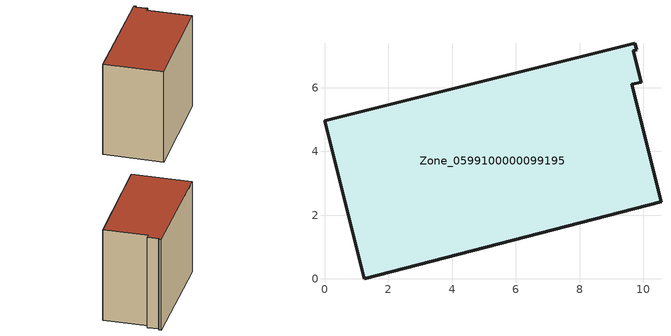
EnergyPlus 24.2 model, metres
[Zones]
Zone_0599100000099195
 floor ground (C_G): 9.68,7.15 9.93,6.17 9.63,6.1 10.55,2.43 1.24,0 0,4.97 9.73,7.4 9.79,7.19 z0
 wall outside (C_F): 9.93,6.17 9.68,7.15 9.79,7.19 9.73,7.4 0,4.97 1.24,0 10.55,2.43 9.63,6.1 9.93,6.17 z0:8.41
 roof outside (C_R): 0,4.97 1.24,0 10.55,2.43 9.63,6.1 9.93,6.17 9.68,7.15 9.79,7.19 9.73,7.4 z8.41
[BUILDING]
Pand.0599100000099195: North Axis=0; Terrain=City; Loads Convergence Tolerance Value=0.04; Temperature Convergence Tolerance Value=0.4; Solar Distribution=FullExterior; Maximum Number of Warmup Days=25; Minimum Number of Warmup Days=1
[Site:Location]
Rotterdam.The.Hague.AP_ZH_NLD Design_Conditions: Latitude=51.96; Longitude=4.45; Time Zone=1; Elevation=-4.5
[SITE:GROUNDTEMPERATURE:BUILDINGSURFACE]
18, 18, 18, 18, 18, 18, 18, 18, 18, 18, 18, 18
[MATERIAL] Thermal Absorptance=0.9; Solar Absorptance=0.7; Visible Absorptance=0.7
Name | Roughness | Thickness | Conductivity | Density | Specific Heat
G.TI.1975-1991 | MediumSmooth | 0.15 | 0.288461 | 540 | 1210
F.TI.1975-1991 | Rough | 0.3 | 0.230769 | 1920 | 840
R.TI.1975-1991 | MediumRough | 0.2 | 0.153846 | 1500 | 1000
[CONSTRUCTION]
C_G: G.TI.1975-1991
C_F: F.TI.1975-1991
C_R: R.TI.1975-1991
[ZONE]
Zone_0599100000099195: Type=1; Multiplier=1; Ceiling Height=Autocalculate; Volume=Autocalculate; Floor Area=autocalculate; Part of Total Floor Area=Yes
[ZONEINFILTRATION:DESIGNFLOWRATE]
Infil_Zone_0599100000099195: Zone or ZoneList or Space or SpaceList=Zone_0599100000099195; Schedule=AlwaysOn; Design Flow Rate Calculation Method=Flow/Area; Flow Rate per Floor Area=0.003; Constant Term Coefficient=1; Temperature Term Coefficient=0; Velocity Term Coefficient=0; Velocity Squared Term Coefficient=0
[HVACTEMPLATE:ZONE:IDEALLOADSAIRSYSTEM]
Zone_0599100000099195: Maximum Heating Supply Air Temperature=50; Minimum Cooling Supply Air Temperature=13; Maximum Heating Supply Air Humidity Ratio=0.0156; Minimum Cooling Supply Air Humidity Ratio=0.0077; Heating Limit=NoLimit; Cooling Limit=NoLimit; Dehumidification Control Type=ConstantSensibleHeatRatio; Cooling Sensible Heat Ratio=0.7; Dehumidification Setpoint=60; Humidification Control Type=None; Humidification Setpoint=30; Outdoor Air Method=None; Outdoor Air Flow Rate per Person=0.00944; Outdoor Air Flow Rate per Zone Floor Area=0; Outdoor Air Flow Rate per Zone=0; Demand Controlled Ventilation Type=None; Outdoor Air Economizer Type=NoEconomizer; Heat Recovery Type=None; Sensible Heat Recovery Effectiveness=0.7; Latent Heat Recovery Effectiveness=0.65
[ZONECONTROL:THERMOSTAT]
ThermostatControl_Zone_0599100000099195: Zone or ZoneList=Zone_0599100000099195; Control Type Schedule=DualSetpointControlType; Control 1=Thermostat_Zone_0599100000099195; Temperature Difference Between Cutout And Setpoint=0
[THERMOSTATSETPOINT:DUALSETPOINT]
Thermostat_Zone_0599100000099195: Heating Setpoint Temperature Schedule=HeatingSetpoint_Zone_0599100000099195; Cooling Setpoint Temperature Schedule=CoolingSetpoint_Zone_0599100000099195
[SCHEDULE:COMPACT]
HeatingSetpoint_Zone_0599100000099195: Through: 12/31, For: AllDays, Until: 24:00, 21
CoolingSetpoint_Zone_0599100000099195: Through: 12/31, For: AllDays, Until: 24:00, 24
DualSetpointControlType: Through: 12/31, For: AllDays, Until: 24:00, 4
AlwaysOn: Through: 12/31, For: AllDays, Until: 24:00, 1
